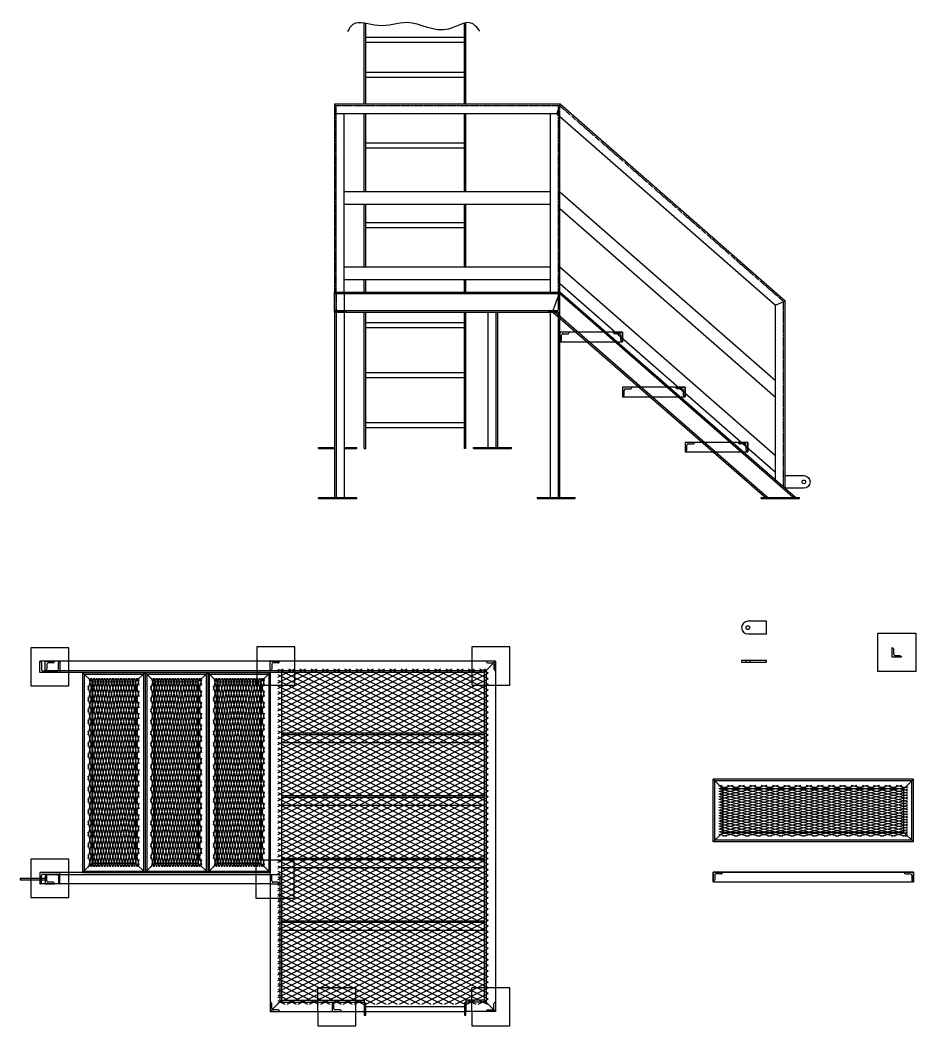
# Model space of a CAD drawing. Header units: millimetres. Extents: x 19346 to 58600, y -38600 to -1302.
# Drawn here: x 19346 to 22924, y -35320 to -31302 of the extents above; entities that cross this region are included whole.
import ezdxf

# ---------------------------------------------------------------- set-up
doc = ezdxf.new("R2010")
doc.units = ezdxf.units.MM
doc.linetypes.add('( Hidden )', pattern=[0.375, 0.25, -0.125])
doc.linetypes.add('HIDDEN', pattern=[0.375, 0.25, -0.125])
doc.layers.get('0').update_dxf_attribs({"linetype": 'CONTINUOUS'})
for name, color, linetype in [('M-ESCALERA EXISTENTE', 8, 'CONTINUOUS'), ('M-ESCALON', 2, 'CONTINUOUS'), ('M-ESTRUCTURA', 4, 'CONTINUOUS'), ('M-MALLA', 8, 'CONTINUOUS'), ('M-OCULTA', 1, 'CONTINUOUS'), ('M-PLATINA', 1, 'CONTINUOUS')]:
    doc.layers.add(name, color=color, linetype=linetype)

msp = doc.modelspace()

# ---------------------------------------------------------------- hatches: boundary and pattern name
at = {"layer": 'M-MALLA'}
h = msp.add_hatch(dxfattribs=at)
h.set_pattern_fill('ANSI37', color=256, scale=10)
h.set_pattern_definition([(26.56505, (0, -29072.591), (-22.45064, 11.22532), []), (153.43495, (0, -29072.591), (-22.45064, -11.22532), [])])
h.paths.add_polyline_path([(21215, -33893.1), (21215, -35233.1), (20375, -35233.1), (20375, -33893.1)])
h = msp.add_hatch(dxfattribs=at)
h.set_pattern_fill('ANSI37', color=256, scale=10, angle=-90)
h.set_pattern_definition([(283.495733, (20945.306, -11025.848), (5.3881537, 22.4506403), []), (76.504267, (20945.306, -11025.848), (-5.3881537, 22.4506403), [])])
h.paths.add_polyline_path([(19821.9, -34685), (19821.9, -33931.2), (19618.1, -33931.2), (19618.1, -34685)])
h = msp.add_hatch(dxfattribs=at)
h.set_pattern_fill('ANSI37', color=256, scale=10, angle=-90)
h.set_pattern_definition([(283.495733, (21195.306, -11025.848), (5.3881537, 22.4506403), []), (76.504267, (21195.306, -11025.848), (-5.3881537, 22.4506403), [])])
h.paths.add_polyline_path([(20071.9, -34685), (20071.9, -33931.2), (19868.1, -33931.2), (19868.1, -34685)])
h = msp.add_hatch(dxfattribs=at)
h.set_pattern_fill('ANSI37', color=256, scale=10, angle=-90)
h.set_pattern_definition([(283.495733, (21445.306, -11025.848), (5.3881537, 22.4506403), []), (76.504267, (21445.306, -11025.848), (-5.3881537, 22.4506403), [])])
h.paths.add_polyline_path([(20321.9, -34685), (20321.9, -33931.2), (20118.1, -33931.2), (20118.1, -34685)])
h = msp.add_hatch(dxfattribs=at)
h.set_pattern_fill('ANSI37', color=256, scale=10)
h.set_pattern_definition([(13.495733, (-1277.977, -33234.854), (-22.4506403, 5.3881537), []), (166.504267, (-1277.977, -33234.854), (-22.4506403, -5.3881537), [])])
h.paths.add_polyline_path([(22137.4, -34358.2), (22891.2, -34358.2), (22891.2, -34562), (22137.4, -34562)])

# ---------------------------------------------------------------- linework, layer by layer
at = {"ltscale": 4}
msp.add_spline([(21182.6, -31345.6), (21146.7, -31313.2), (21057.4, -31337.7), (20891.2, -31311.5), (20775.5, -31323.8), (20675, -31319.5), (20653.4, -31347.1)], degree=3, dxfattribs=at)
at = {"layer": 'M-ESCALERA EXISTENTE', "extrusion": (4.44089e-16, 1, 0)}
for p, q in [((20720.6, -31638.1), (20720.6, -31313.7)), ((20726.6, -31638.1), (20726.6, -31314.8)), ((21120.6, -31638.1), (21120.6, -31313.4)), ((21126.6, -31638.1), (21126.6, -31312.1)), ((21120.6, -31370.8), (20726.6, -31370.8)), ((21120.6, -31390.8), (20726.6, -31390.8)), ((21120.6, -31511.4), (20726.6, -31511.4)), ((21120.6, -31531.4), (20726.6, -31531.4)), ((20720.6, -31988.1), (20720.6, -31676.2)), ((20726.6, -31988.1), (20726.6, -31676.2)), ((21120.6, -31988.1), (21120.6, -31676.2)), ((21126.6, -31988.1), (21126.6, -31676.2)), ((21120.6, -31792.8), (20726.6, -31792.8)), ((21120.6, -31812.8), (20726.6, -31812.8)), ((20720.6, -32288.1), (20720.6, -32038.1)), ((20726.6, -32288.1), (20726.6, -32038.1)), ((21120.6, -32288.1), (21120.6, -32038.1)), ((21126.6, -32288.1), (21126.6, -32038.1)), ((21120.6, -32111.4), (20726.6, -32111.4)), ((21120.6, -32131.4), (20726.6, -32131.4)), ((20720.6, -32388.1), (20720.6, -32338.1)), ((20726.6, -32388.1), (20726.6, -32338.1)), ((21120.6, -32388.1), (21120.6, -32338.1)), ((21126.6, -32388.1), (21126.6, -32338.1)), ((20720.6, -33013.4), (20720.6, -32468.1)), ((20726.6, -33013.4), (20726.6, -32468.1)), ((21120.6, -33013.4), (21120.6, -32468.1)), ((21126.6, -33013.4), (21126.6, -32468.1)), ((21120.6, -32511.4), (20726.6, -32511.4)), ((21120.6, -32531.4), (20726.6, -32531.4)), ((21120.6, -32711.4), (20726.6, -32711.4)), ((21120.6, -32731.4), (20726.6, -32731.4)), ((21120.6, -32911.4), (20726.6, -32911.4)), ((21120.6, -32931.4), (20726.6, -32931.4)), ((20720.6, -33013.4), (20726.6, -33013.4)), ((21126.6, -33013.4), (21120.6, -33013.4))]:
    msp.add_line(p, q, dxfattribs=at)
at = {"layer": 'M-ESCALERA EXISTENTE'}
for p, q in [((20720.6, -35228.1), (20720.6, -35278.1)), ((20720.6, -35228.1), (20726.6, -35228.1)), ((20726.6, -35278.1), (20726.6, -35228.1)), ((20726.6, -35243.1), (21120.6, -35243.1)), ((21120.6, -35228.1), (21120.6, -35278.1)), ((21126.6, -35228.1), (21120.6, -35228.1)), ((21126.6, -35278.1), (21126.6, -35228.1)), ((20720.6, -35278.1), (20726.6, -35278.1)), ((20726.6, -35263.1), (21120.6, -35263.1)), ((21120.6, -35278.1), (21126.6, -35278.1))]:
    msp.add_line(p, q, dxfattribs=at)
at = {"layer": 'M-ESCALON'}
for p, q in [((19595, -33908.1), (19595, -34708.1)), ((19595, -33908.1), (20345, -33908.1)), ((19595, -33908.1), (19633.1, -33946.2)), ((19806.9, -33946.2), (19845, -33908.1)), ((19845, -33908.1), (19845, -34708.1)), ((19845, -33908.1), (19883.1, -33946.2)), ((20056.9, -33946.2), (20095, -33908.1)), ((20095, -33908.1), (20095, -34708.1)), ((20095, -33908.1), (20133.1, -33946.2)), ((20306.9, -33946.2), (20345, -33908.1)), ((20345, -33908.1), (20345, -34708.1)), ((22114.3, -34585.1), (22114.3, -34335.1)), ((22114.3, -34335.1), (22152.4, -34373.2)), ((22914.3, -34335.1), (22114.3, -34335.1)), ((22876.2, -34373.2), (22914.3, -34335.1)), ((22914.3, -34585.1), (22914.3, -34335.1)), ((22114.3, -34585.1), (22152.4, -34547)), ((22914.3, -34585.1), (22876.2, -34547)), ((22914.3, -34585.1), (22114.3, -34585.1)), ((19595, -34708.1), (19633.1, -34670)), ((19845, -34708.1), (19806.9, -34670)), ((19845, -34708.1), (19883.1, -34670)), ((20095, -34708.1), (20056.9, -34670)), ((20095, -34708.1), (20133.1, -34670)), ((20345, -34708.1), (20306.9, -34670)), ((19595, -34708.1), (20345, -34708.1)), ((22114.3, -34744.6), (22914.3, -34744.6))]:
    msp.add_line(p, q, dxfattribs=at)
for points in [[(21752.2, -32548.7), (21502.2, -32548.7), (21502.2, -32586.8), (21752.2, -32586.8)], [(22002.2, -32768.7), (21752.2, -32768.7), (21752.2, -32806.8), (22002.2, -32806.8)], [(22252.2, -32988.7), (22002.2, -32988.7), (22002.2, -33026.8), (22252.2, -33026.8)]]:
    msp.add_lwpolyline(points, close=True, dxfattribs=at)
for points in [[(19806.9, -33946.2), (19806.9, -34670), (19633.1, -34670), (19633.1, -33946.2), (19806.9, -33946.2)], [(20056.9, -33946.2), (20056.9, -34670), (19883.1, -34670), (19883.1, -33946.2), (20056.9, -33946.2)], [(20306.9, -33946.2), (20306.9, -34670), (20133.1, -34670), (20133.1, -33946.2), (20306.9, -33946.2)], [(22876.2, -34373.2), (22152.4, -34373.2), (22152.4, -34547), (22876.2, -34547), (22876.2, -34373.2)]]:
    msp.add_lwpolyline(points, dxfattribs=at)
at = {"layer": 'M-ESTRUCTURA', "extrusion": (4.44089e-16, 1, 0)}
for p, q in [((20602.2, -31638.1), (20602.2, -33208.7)), ((21503.8, -31638.1), (20602.2, -31638.1)), ((21503.8, -31638.1), (22401.6, -32423.5)), ((21489.4, -31676.2), (20602.2, -31676.2)), ((20640.3, -32388.1), (20640.3, -31676.2)), ((21464.1, -32388.1), (21464.1, -31676.6)), ((21489.4, -31676.2), (22363.5, -32440.8)), ((21502.2, -32388.1), (21502.2, -31687.3)), ((21502.2, -31988.1), (22363.5, -32741.5)), ((21502.2, -32054.5), (22363.5, -32807.9)), ((20640.3, -32288.1), (21464.1, -32288.1)), ((21502.2, -32288.1), (22363.5, -33041.5)), ((20640.3, -32338.1), (21464.1, -32338.1)), ((20602.2, -32388.1), (21502.2, -32388.1)), ((21502.2, -32354.5), (22363.5, -33107.9)), ((20602.2, -32394.1), (21500, -32394.1)), ((22401.6, -33172.3), (22401.6, -32423.5)), ((20602.2, -32462.1), (21474.5, -32462.1)), ((20602.2, -32468.1), (21472.2, -32468.1)), ((20640.3, -32468.1), (20640.3, -33208.7)), ((21214.1, -32468.1), (21214.1, -33008.7)), ((21252.2, -32468.1), (21252.2, -33008.7)), ((21464.1, -33208.7), (21464.1, -32468.1)), ((22363.5, -33139), (22363.5, -32440.8)), ((21502.2, -33208.7), (21502.2, -32494.2))]:
    msp.add_line(p, q, dxfattribs=at)
at = {"layer": 'M-ESTRUCTURA', "color": 1, "linetype": '( Hidden )', "ltscale": 5, "extrusion": (4.44089e-16, 1, 0)}
for p, q in [((21501.5, -31644.1), (20602.2, -31644.1)), ((20608.2, -32388.1), (20608.2, -31644.1)), ((21496.2, -32388.1), (21496.2, -31644.1)), ((21501.5, -31644.1), (22395.6, -32426.2)), ((22395.6, -33167), (22395.6, -32426.2))]:
    msp.add_line(p, q, dxfattribs=at)
at = {"layer": 'M-ESTRUCTURA'}
for p, q in [((21489.4, -31676.2), (21503.8, -31638.1)), ((21464.1, -31988.1), (20640.3, -31988.1)), ((21464.1, -32038.1), (20640.3, -32038.1)), ((20640.3, -32388.1), (20640.3, -32468.1)), ((21472.2, -32468.1), (21502.2, -32388.1)), ((22443.4, -33208.7), (21502.2, -32388.1)), ((22434.2, -33208.7), (21500, -32394.1)), ((22363.5, -32440.8), (22401.6, -32423.5)), ((22321.6, -33208.7), (21472.2, -32468.1)), ((22330.8, -33208.7), (21474.5, -32462.1)), ((21245, -33863.1), (19424.7, -33863.1)), ((19424.7, -33908.1), (19424.7, -33863.1)), ((19445.7, -33901.2), (19445.7, -33863.1)), ((20345, -33901.2), (20345, -33863.1)), ((21245, -33863.1), (21200, -33908.1)), ((21245, -33863.1), (21245, -35263.1)), ((21200, -33908.1), (19424.7, -33908.1)), ((21206.9, -33901.2), (19445.7, -33901.2)), ((20345, -33908.1), (20345, -35263.1)), ((20390, -33908.1), (20390, -35218.1)), ((21200, -33908.1), (21200, -35218.1)), ((21206.9, -33901.2), (21206.9, -35225)), ((19633.1, -33946.2), (19633.1, -34670)), ((19633.1, -33946.2), (19806.9, -33946.2)), ((19806.9, -33946.2), (19806.9, -34670)), ((19883.1, -33946.2), (19883.1, -34670)), ((19883.1, -33946.2), (20056.9, -33946.2)), ((20056.9, -33946.2), (20056.9, -34670)), ((20133.1, -33946.2), (20133.1, -34670)), ((20133.1, -33946.2), (20306.9, -33946.2)), ((20306.9, -33946.2), (20306.9, -34670)), ((20390, -34150), (21200, -34150)), ((20390, -34188.1), (21200, -34188.1)), ((22152.4, -34547), (22152.4, -34373.2)), ((22876.2, -34373.2), (22152.4, -34373.2)), ((22876.2, -34547), (22876.2, -34373.2)), ((20390, -34400), (21200, -34400)), ((20390, -34438.1), (21200, -34438.1)), ((22876.2, -34547), (22152.4, -34547)), ((19633.1, -34670), (19806.9, -34670)), ((19883.1, -34670), (20056.9, -34670)), ((20133.1, -34670), (20306.9, -34670)), ((20390, -34650), (21200, -34650)), ((20345, -34708.1), (19424.7, -34708.1)), ((19424.7, -34708.1), (19424.7, -34730.9)), ((19445.7, -34715), (20383.1, -34715)), ((19445.7, -34715), (19445.7, -34753.1)), ((20383.1, -34715), (20383.1, -35225)), ((20390, -34688.1), (21200, -34688.1)), ((22914.3, -34706.5), (22114.3, -34706.5)), ((22114.3, -34706.5), (22114.3, -34744.6)), ((22914.3, -34744.6), (22914.3, -34706.5)), ((19424.7, -34737.3), (19424.7, -34753.1)), ((20345, -34753.1), (19424.7, -34753.1)), ((20390, -34900), (21200, -34900)), ((20390, -34938.1), (21200, -34938.1)), ((20345, -35263.1), (20390, -35218.1)), ((20383.1, -35225), (20720.6, -35225)), ((20390, -35218.1), (20720.6, -35218.1)), ((20720.6, -35218.1), (20720.6, -35263.1)), ((21200, -35218.1), (21126.6, -35218.1)), ((21126.6, -35218.1), (21126.6, -35263.1)), ((21206.9, -35225), (21126.6, -35225)), ((21200, -35218.1), (21245, -35263.1)), ((20345, -35263.1), (20720.6, -35263.1)), ((21245, -35263.1), (21126.6, -35263.1))]:
    msp.add_line(p, q, dxfattribs=at)
at = {"layer": 'M-ESTRUCTURA', "color": 1, "linetype": '( Hidden )', "ltscale": 5}
msp.add_line((21502.2, -31687.3), (21502.2, -31644.7), dxfattribs=at)
msp.add_lwpolyline([(20647.2, -32468.1), (20602.2, -32468.1), (20602.2, -32388.1), (20647.2, -32388.1, -0.369205), (20641.2, -32394.1), (20614.2, -32394.1, 0.414214), (20608.2, -32400.1), (20608.2, -32456.1, 0.414214), (20614.2, -32462.1), (20641.2, -32462.1, -0.369205)], format="xyb", close=True, dxfattribs=at)
at = {"layer": 'M-ESTRUCTURA'}
msp.add_lwpolyline([(22401.6, -33121.5), (22476.2, -33121.5, -1), (22476.2, -33172.3), (22401.6, -33172.3)], format="xyb", dxfattribs=at)
for points in [[(22253.1, -33703.6, 1), (22253.1, -33754.4), (22327.7, -33754.4), (22327.7, -33703.6)], [(22866.9, -33846.8), (22828.8, -33846.8), (22828.8, -33808.7, -0.276276), (22835.2, -33815.1), (22835.2, -33834.4, 0.414214), (22841.2, -33840.4), (22860.5, -33840.4, -0.276276)]]:
    msp.add_lwpolyline(points, format="xyb", close=True, dxfattribs=at)
msp.add_lwpolyline([(22227.7, -33860.8), (22227.7, -33867.2), (22327.7, -33867.2), (22327.7, -33860.8)], close=True, dxfattribs=at)
msp.add_lwpolyline([(19445.7, -34730.9), (19345.7, -34730.9), (19345.7, -34737.3), (19445.7, -34737.3)], dxfattribs=at)
for centre in [(22476.2, -33146.9), (22253.1, -33729)]:
    msp.add_circle(centre, 7.5, dxfattribs=at)
at = {"layer": 'M-MALLA', "ltscale": 4}
for p, q in [((22137.4, -34706.5), (22137.4, -34705.5)), ((22137.4, -34705.5), (22891.2, -34705.5)), ((22891.2, -34705.5), (22891.2, -34706.5))]:
    msp.add_line(p, q, dxfattribs=at)
at = {"layer": 'M-OCULTA', "linetype": 'HIDDEN', "ltscale": 8}
for p, q in [((21502.2, -32494.2), (21502.2, -32388.1)), ((20291.3, -33863.1), (20291.3, -33958.4)), ((20443.7, -33958.4), (20443.7, -33863.1)), ((21149.8, -33859.7), (21149.8, -33958.4)), ((19601.4, -33914.5), (19601.4, -34701.8)), ((19601.4, -33914.5), (19838.7, -33914.5)), ((19838.7, -33914.5), (19838.7, -34701.8)), ((19851.4, -33914.5), (19851.4, -34701.8)), ((19851.4, -33914.5), (20088.7, -33914.5)), ((20088.7, -33914.5), (20088.7, -34701.8)), ((20101.4, -33914.5), (20101.4, -34701.8)), ((20101.4, -33914.5), (20338.7, -33914.5)), ((20338.7, -33914.5), (20338.7, -34701.8)), ((20291.3, -33958.4), (20443.7, -33958.4)), ((21149.8, -33958.4), (21248.5, -33958.4)), ((20390, -34156), (21200, -34156)), ((22120.7, -34578.8), (22120.7, -34341.5)), ((22908, -34341.5), (22120.7, -34341.5)), ((22908, -34578.8), (22908, -34341.5)), ((20390, -34406), (21200, -34406)), ((22908, -34578.8), (22120.7, -34578.8)), ((20440.3, -34657.9), (20287.9, -34657.9)), ((20287.9, -34657.9), (20287.9, -34753.1)), ((20390, -34656), (21200, -34656)), ((20440.3, -34810.3), (20440.3, -34657.9)), ((19601.4, -34701.8), (19838.7, -34701.8)), ((19851.4, -34701.8), (20088.7, -34701.8)), ((20101.4, -34701.8), (20338.7, -34701.8)), ((20345, -34810.3), (20440.3, -34810.3)), ((20390, -34906), (21200, -34906)), ((20687.3, -35167.9), (20534.9, -35167.9)), ((20534.9, -35263.1), (20534.9, -35167.9)), ((20687.3, -35263.1), (20687.3, -35167.9)), ((21245, -35167.9), (21149.8, -35167.9)), ((21149.8, -35263.1), (21149.8, -35167.9))]:
    msp.add_line(p, q, dxfattribs=at)
at = {"layer": 'M-OCULTA', "linetype": 'HIDDEN', "ltscale": 8, "extrusion": (4.44089e-16, 1, 0)}
for p, q in [((20608.2, -32468.1), (20608.2, -33208.7)), ((21246.2, -32468.1), (21246.2, -33008.7)), ((21496.2, -33208.7), (21496.2, -32468.1))]:
    msp.add_line(p, q, dxfattribs=at)
at = {"layer": 'M-OCULTA'}
for p, q in [((22245.7, -33867.2), (22245.7, -33860.8)), ((22260.6, -33867.2), (22260.6, -33860.8))]:
    msp.add_line(p, q, dxfattribs=at)
at = {"layer": 'M-OCULTA', "ltscale": 4}
for p, q in [((22152.4, -34706.5), (22114.3, -34706.5)), ((22114.3, -34706.5), (22114.3, -34744.6)), ((22876.2, -34706.5), (22914.3, -34706.5)), ((22914.3, -34706.5), (22914.3, -34744.6))]:
    msp.add_line(p, q, dxfattribs=at)
at = {"layer": 'M-OCULTA', "linetype": 'HIDDEN', "ltscale": 8}
for points in [[(21502.2, -32468.1), (21457.2, -32468.1, -0.369205), (21463.2, -32462.1), (21490.2, -32462.1, 0.414214), (21496.2, -32456.1), (21496.2, -32400.1, 0.414214), (21490.2, -32394.1), (21463.2, -32394.1, -0.369205), (21457.2, -32388.1), (21502.2, -32388.1)], [(19424.7, -33879), (19424.7, -33863.1, -0.369205), (19430.7, -33869.1), (19430.7, -33896.1, 0.414214), (19436.7, -33902.1), (19492.7, -33902.1, 0.414214), (19498.7, -33896.1), (19498.7, -33869.1, -0.369205), (19504.7, -33863.1), (19504.7, -33908.1)], [(19424.7, -34708.1), (19424.7, -34753.1, 0.369205), (19430.7, -34747.1), (19430.7, -34720.1, -0.414214), (19436.7, -34714.1), (19492.7, -34714.1, -0.414214), (19498.7, -34720.1), (19498.7, -34747.1, 0.369205), (19504.7, -34753.1), (19504.7, -34708.1)]]:
    msp.add_lwpolyline(points, format="xyb", dxfattribs=at)
for points in [[(21540.3, -32548.7), (21502.2, -32548.7), (21502.2, -32586.8, 0.276276), (21508.6, -32580.4), (21508.6, -32561.1, -0.414214), (21514.6, -32555.1), (21533.9, -32555.1, 0.276276)], [(21714.1, -32548.7), (21752.2, -32548.7), (21752.2, -32586.8, -0.276276), (21745.8, -32580.4), (21745.8, -32561.1, 0.414214), (21739.8, -32555.1), (21720.5, -32555.1, -0.276276)], [(21790.3, -32768.7), (21752.2, -32768.7), (21752.2, -32806.8, 0.276276), (21758.6, -32800.4), (21758.6, -32781.1, -0.414214), (21764.6, -32775.1), (21783.9, -32775.1, 0.276276)], [(21964.1, -32768.7), (22002.2, -32768.7), (22002.2, -32806.8, -0.276276), (21995.8, -32800.4), (21995.8, -32781.1, 0.414214), (21989.8, -32775.1), (21970.5, -32775.1, -0.276276)], [(22040.3, -32988.7), (22002.2, -32988.7), (22002.2, -33026.8, 0.276276), (22008.6, -33020.4), (22008.6, -33001.1, -0.414214), (22014.6, -32995.1), (22033.9, -32995.1, 0.276276)], [(22214.1, -32988.7), (22252.2, -32988.7), (22252.2, -33026.8, -0.276276), (22245.8, -33020.4), (22245.8, -33001.1, 0.414214), (22239.8, -32995.1), (22220.5, -32995.1, -0.276276)], [(19445.7, -33901.2), (19445.7, -33863.1), (19483.8, -33863.1, -0.276276), (19477.4, -33869.5), (19458.1, -33869.5, 0.414214), (19452.1, -33875.5), (19452.1, -33894.8, -0.276276)], [(20345, -33901.2), (20345, -33863.1), (20383.1, -33863.1, -0.276276), (20376.7, -33869.5), (20357.4, -33869.5, 0.414214), (20351.4, -33875.5), (20351.4, -33894.8, -0.276276)], [(21245, -33901.2), (21245, -33863.1), (21206.9, -33863.1, 0.276276), (21213.3, -33869.5), (21232.6, -33869.5, -0.414214), (21238.6, -33875.5), (21238.6, -33894.8, 0.276276)], [(19445.7, -34715), (19445.7, -34753.1), (19483.8, -34753.1, 0.276276), (19477.4, -34746.7), (19458.1, -34746.7, -0.414214), (19452.1, -34740.7), (19452.1, -34721.4, 0.276276)], [(20345, -34715), (20345, -34753.1), (20383.1, -34753.1, 0.276276), (20376.7, -34746.7), (20357.4, -34746.7, -0.414214), (20351.4, -34740.7), (20351.4, -34721.4, 0.276276)], [(22114.3, -34744.6), (22114.3, -34706.5), (22152.4, -34706.5, -0.276276), (22146, -34712.9), (22126.7, -34712.9, 0.414214), (22120.7, -34718.9), (22120.7, -34738.2, -0.276276)], [(22914.3, -34744.6), (22914.3, -34706.5), (22876.2, -34706.5, 0.276276), (22882.6, -34712.9), (22901.9, -34712.9, -0.414214), (22907.9, -34718.9), (22907.9, -34738.2, 0.276276)], [(20345, -35225), (20345, -35263.1), (20383.1, -35263.1, 0.276276), (20376.7, -35256.7), (20357.4, -35256.7, -0.414214), (20351.4, -35250.7), (20351.4, -35231.4, 0.276276)], [(20592.1, -35225), (20592.1, -35263.1), (20630.2, -35263.1, 0.276276), (20623.8, -35256.7), (20604.5, -35256.7, -0.414214), (20598.5, -35250.7), (20598.5, -35231.4, 0.276276)], [(21245, -35225), (21245, -35263.1), (21206.9, -35263.1, -0.276276), (21213.3, -35256.7), (21232.6, -35256.7, 0.414214), (21238.6, -35250.7), (21238.6, -35231.4, -0.276276)]]:
    msp.add_lwpolyline(points, format="xyb", close=True, dxfattribs=at)
at = {"layer": 'M-OCULTA', "ltscale": 4}
for points in [[(19388.5, -33961.8), (19540.9, -33961.8), (19540.9, -33809.4), (19388.5, -33809.4)], [(19388.5, -34806.8), (19540.9, -34806.8), (19540.9, -34654.4), (19388.5, -34654.4)]]:
    msp.add_lwpolyline(points, close=True, dxfattribs=at)
at = {"layer": 'M-OCULTA', "linetype": 'HIDDEN', "ltscale": 8}
msp.add_lwpolyline([(19424.7, -33908.1), (19424.7, -33888.8)], dxfattribs=at)
at = {"layer": 'M-PLATINA', "extrusion": (4.44089e-16, 1, 0)}
for p, q in [((20538, -33013.4), (20538, -33008.7)), ((20538, -33008.7), (20602.2, -33008.7)), ((20538, -33013.4), (20602.2, -33013.4)), ((20640.3, -33008.7), (20690.4, -33008.7)), ((20640.3, -33013.4), (20690.4, -33013.4)), ((20690.4, -33013.4), (20690.4, -33008.7)), ((21156.9, -33008.7), (21309.3, -33008.7)), ((21156.9, -33013.4), (21156.9, -33008.7)), ((21156.9, -33013.4), (21309.3, -33013.4)), ((21309.3, -33013.4), (21309.3, -33008.7)), ((20538, -33213.4), (20538, -33208.7)), ((20538, -33208.7), (20690.4, -33208.7)), ((20538, -33213.4), (20690.4, -33213.4)), ((20690.4, -33213.4), (20690.4, -33208.7)), ((21411, -33208.7), (21563.4, -33208.7)), ((21411, -33213.4), (21563.4, -33213.4)), ((21563.4, -33213.4), (21563.4, -33208.7)), ((22306.3, -33213.4), (22306.3, -33208.7)), ((22306.3, -33208.7), (22458.7, -33208.7)), ((22306.3, -33213.4), (22458.7, -33213.4)), ((22458.7, -33213.4), (22458.7, -33208.7))]:
    msp.add_line(p, q, dxfattribs=at)
at = {"layer": 'M-PLATINA'}
for p, q in [((21411, -33208.7), (21411, -33213.4)), ((20443.7, -33806), (20291.3, -33806)), ((20291.3, -33806), (20291.3, -33863.1)), ((20443.7, -33863.1), (20443.7, -33806)), ((21302.2, -33806), (21149.8, -33806)), ((21149.8, -33806), (21149.8, -33859.7)), ((21302.2, -33958.4), (21302.2, -33806)), ((21248.5, -33958.4), (21302.2, -33958.4)), ((20287.9, -34753.1), (20287.9, -34810.3)), ((20287.9, -34810.3), (20345, -34810.3)), ((21302.2, -35167.9), (21245, -35167.9)), ((21302.2, -35320.3), (21302.2, -35167.9)), ((20534.9, -35263.1), (20534.9, -35320.3)), ((20687.3, -35320.3), (20687.3, -35263.1)), ((21149.8, -35263.1), (21149.8, -35320.3)), ((20534.9, -35320.3), (20687.3, -35320.3)), ((21149.8, -35320.3), (21302.2, -35320.3))]:
    msp.add_line(p, q, dxfattribs=at)
msp.add_lwpolyline([(22924.1, -33903.9), (22771.7, -33903.9), (22771.7, -33751.5), (22924.1, -33751.5)], close=True, dxfattribs=at)

doc.saveas('drawing.dxf')
